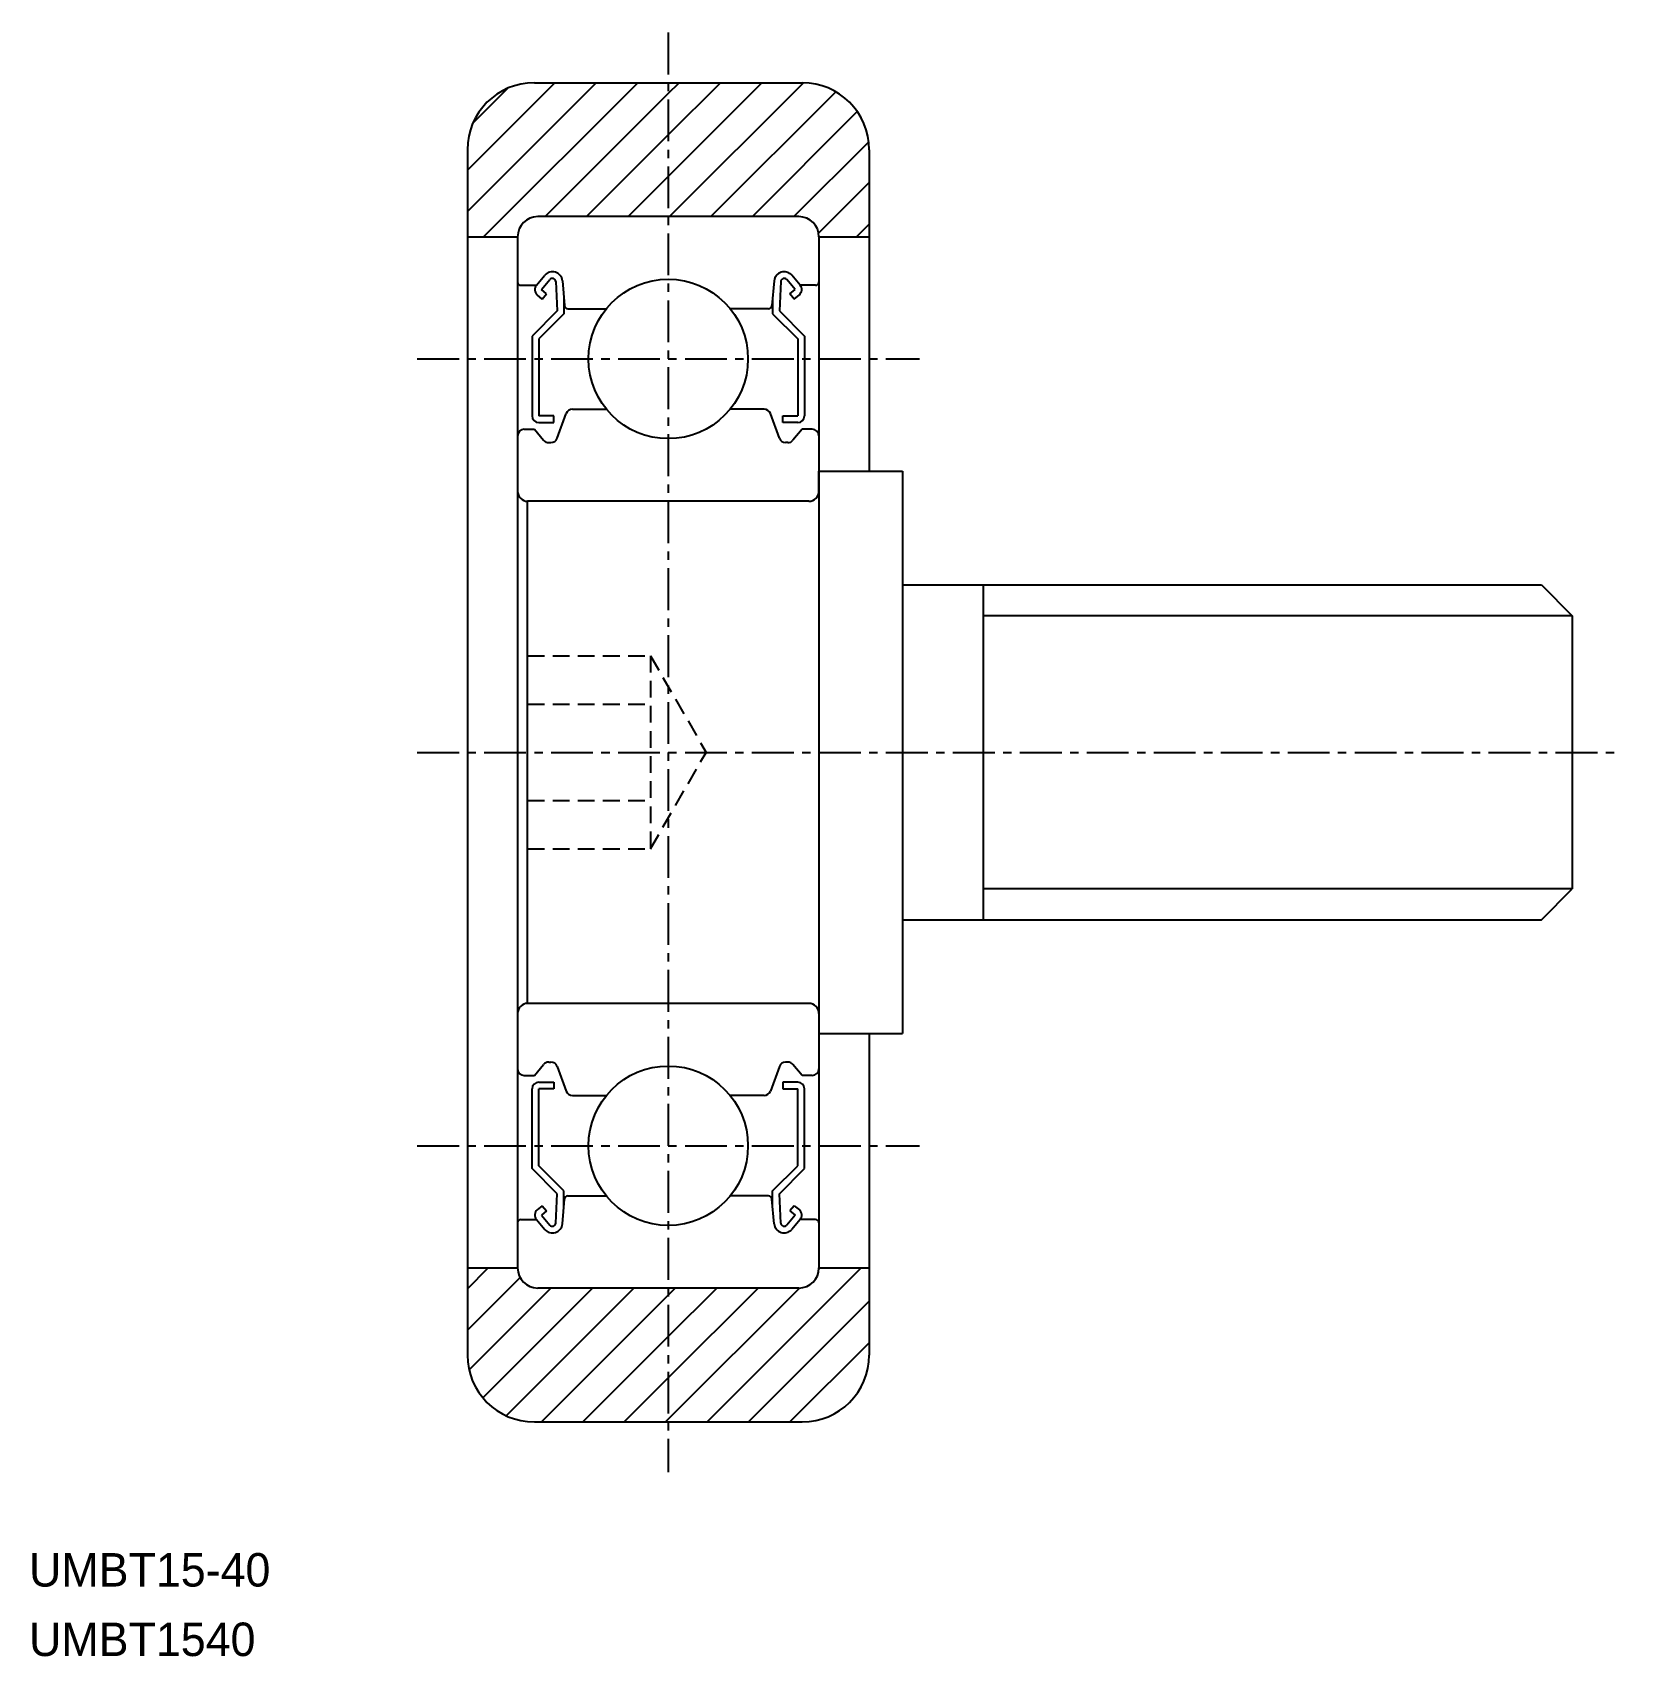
# Model space of a CAD drawing. Extents: x 31.8 to 79.3, y -15.6 to 32.9.
import ezdxf

# ---------------------------------------------------------------- set-up
doc = ezdxf.new("R2010")
doc.units = 0
doc.linetypes.add('CENTER', pattern=[2, 1.25, -0.25, 0.25, -0.25])
doc.linetypes.add('DASHED', pattern=[0.75, 0.5, -0.25])
doc.layers.get('0').update_dxf_attribs({"linetype": 'CONTINUOUS'})
doc.layers.add('CENTER', color=1, linetype='CENTER')

# ---------------------------------------------------------------- blocks, each defined once
blk = doc.blocks.new('*X2')
at = {"color": 0, "linetype": 'CONTINUOUS'}
for p, q in [((44.837, 27.513), (48.686, 31.361)), ((44.837, 28.75), (47.448, 31.361)), ((44.998, 30.149), (46.049, 31.2)), ((45.323, 26.761), (49.923, 31.361)), ((50.837, 28.563), (53.635, 31.361)), ((50.837, 29.8), (52.398, 31.361)), ((50.837, 31.038), (51.16, 31.361)), ((50.873, 27.361), (54.872, 31.361)), ((52.11, 27.361), (55.84, 31.091)), ((47.16, 27.361), (50.837, 31.038)), ((53.348, 27.361), (56.483, 30.497)), ((48.398, 27.361), (50.837, 29.8)), ((54.585, 27.361), (56.822, 29.599)), ((49.635, 27.361), (50.837, 28.563)), ((55.327, 26.866), (56.837, 28.376)), ((56.46, 26.761), (56.837, 27.138)), ((44.837, -4.661), (45.459, -4.039)), ((44.837, -5.898), (46.41, -4.325)), ((51.996, -8.639), (56.596, -4.039)), ((55.336, -4.061), (55.358, -4.039)), ((44.887, -7.085), (47.334, -4.639)), ((45.296, -7.914), (48.571, -4.639)), ((45.995, -8.453), (49.809, -4.639)), ((47.046, -8.639), (50.837, -4.848)), ((50.837, -8.56), (54.759, -4.638)), ((50.837, -7.323), (53.521, -4.639)), ((50.837, -6.085), (52.284, -4.639)), ((50.837, -4.848), (51.046, -4.639)), ((53.233, -8.639), (56.837, -5.035)), ((48.284, -8.639), (50.837, -6.085)), ((54.471, -8.639), (56.837, -6.273)), ((49.521, -8.639), (50.837, -7.323)), ((50.758, -8.639), (50.837, -8.56))]:
    blk.add_line(p, q, dxfattribs=at)

msp = doc.modelspace()

# ---------------------------------------------------------------- linework, layer by layer
at = {"color": 7, "linetype": 'CONTINUOUS'}
for p, q in [((46.837, 31.361), (54.837, 31.361)), ((44.837, 29.361), (44.837, -6.639)), ((56.837, 29.361), (56.837, 19.761)), ((44.837, 26.761), (46.337, 26.761)), ((55.337, 26.761), (56.837, 26.761)), ((56.837, 2.961), (56.837, -6.639)), ((44.837, -4.039), (46.337, -4.039)), ((55.337, -4.039), (56.837, -4.039)), ((46.837, -8.639), (54.837, -8.639))]:
    msp.add_line(p, q, dxfattribs=at)
for p, q in [((54.737, 27.361), (46.937, 27.361)), ((46.337, 26.761), (46.337, -4.039)), ((55.337, 26.761), (55.337, -4.039)), ((46.437, 25.311), (46.897, 25.311)), ((46.897, 25.311), (47.146, 25.609)), ((47.05, 25.182), (47.3, 25.481)), ((47.476, 25.421), (47.52, 24.544)), ((47.675, 25.442), (47.74, 24.703)), ((53.998, 25.442), (53.934, 24.703)), ((54.197, 25.421), (54.154, 24.544)), ((54.624, 25.182), (54.373, 25.481)), ((54.777, 25.311), (54.527, 25.609)), ((55.237, 25.311), (54.777, 25.311)), ((47.075, 24.901), (46.922, 25.029)), ((47.203, 25.054), (47.05, 25.182)), ((47.075, 24.901), (47.203, 25.054)), ((47.72, 24.931), (47.72, 24.461)), ((53.954, 24.931), (53.954, 24.461)), ((54.471, 25.054), (54.624, 25.182)), ((54.599, 24.901), (54.471, 25.054)), ((54.599, 24.901), (54.752, 25.029)), ((47.52, 24.544), (46.77, 23.794)), ((47.72, 24.461), (46.97, 23.711)), ((47.839, 24.611), (48.987, 24.611)), ((53.834, 24.611), (52.686, 24.611)), ((53.954, 24.461), (54.704, 23.711)), ((54.154, 24.544), (54.904, 23.794)), ((46.77, 23.794), (46.77, 21.411)), ((54.904, 23.794), (54.904, 21.411)), ((46.97, 23.711), (46.97, 21.411)), ((54.704, 23.711), (54.704, 21.411)), ((47.42, 21.411), (46.97, 21.411)), ((47.42, 21.211), (47.42, 21.411)), ((47.518, 20.743), (47.787, 21.48)), ((47.975, 21.611), (48.987, 21.611)), ((53.699, 21.611), (52.686, 21.611)), ((54.155, 20.743), (53.886, 21.48)), ((54.254, 21.211), (54.254, 21.411)), ((54.254, 21.411), (54.704, 21.411)), ((46.537, 21.011), (46.837, 21.011)), ((46.837, 21.011), (47.112, 20.683)), ((46.97, 21.211), (47.42, 21.211)), ((54.704, 21.211), (54.254, 21.211)), ((54.837, 21.011), (54.561, 20.683)), ((55.137, 21.011), (54.837, 21.011)), ((47.265, 20.611), (47.331, 20.611)), ((54.408, 20.611), (54.343, 20.611)), ((55.337, 19.161), (55.337, 19.761)), ((55.337, 19.761), (57.837, 19.761)), ((57.837, 19.761), (57.837, 2.961)), ((46.337, 19.061), (46.337, 19.062)), ((46.637, 3.861), (46.637, 18.861)), ((55.037, 18.861), (46.637, 18.861)), ((57.837, 16.361), (76.917, 16.361)), ((60.237, 16.361), (60.237, 6.361)), ((76.917, 16.361), (77.837, 15.441)), ((77.837, 15.441), (77.837, 7.281)), ((76.917, 6.361), (77.837, 7.281)), ((57.837, 6.361), (76.917, 6.361)), ((55.037, 3.861), (46.637, 3.861)), ((55.337, 3.561), (55.337, 2.961)), ((55.337, 2.961), (57.837, 2.961)), ((46.837, 1.711), (47.112, 2.04)), ((47.265, 2.111), (47.331, 2.111)), ((47.518, 1.98), (47.787, 1.243)), ((54.155, 1.98), (53.886, 1.243)), ((54.408, 2.111), (54.343, 2.111)), ((54.837, 1.711), (54.561, 2.04)), ((46.537, 1.711), (46.837, 1.711)), ((46.97, 1.511), (47.42, 1.511)), ((47.42, 1.511), (47.42, 1.311)), ((54.704, 1.511), (54.254, 1.511)), ((54.254, 1.511), (54.254, 1.311)), ((55.137, 1.711), (54.837, 1.711)), ((46.77, -1.072), (46.77, 1.311)), ((47.42, 1.311), (46.97, 1.311)), ((46.97, -0.989), (46.97, 1.311)), ((47.975, 1.111), (48.987, 1.111)), ((53.699, 1.111), (52.686, 1.111)), ((54.254, 1.311), (54.704, 1.311)), ((54.704, -0.989), (54.704, 1.311)), ((54.904, -1.072), (54.904, 1.311)), ((47.52, -1.822), (46.77, -1.072)), ((47.72, -1.739), (46.97, -0.989)), ((53.954, -1.739), (54.704, -0.989)), ((54.154, -1.822), (54.904, -1.072)), ((47.476, -2.699), (47.52, -1.822)), ((47.72, -2.209), (47.72, -1.739)), ((47.839, -1.889), (48.987, -1.889)), ((53.834, -1.889), (52.686, -1.889)), ((53.954, -2.209), (53.954, -1.739)), ((54.197, -2.699), (54.154, -1.822)), ((47.075, -2.179), (46.922, -2.307)), ((47.203, -2.332), (47.05, -2.46)), ((47.075, -2.179), (47.203, -2.332)), ((47.675, -2.719), (47.74, -1.98)), ((53.998, -2.719), (53.934, -1.98)), ((54.599, -2.179), (54.471, -2.332)), ((54.471, -2.332), (54.624, -2.46)), ((54.599, -2.179), (54.752, -2.307)), ((46.437, -2.589), (46.897, -2.589)), ((46.897, -2.589), (47.146, -2.886)), ((47.05, -2.46), (47.3, -2.758)), ((54.624, -2.46), (54.373, -2.758)), ((54.777, -2.589), (54.527, -2.886)), ((55.237, -2.589), (54.777, -2.589)), ((54.737, -4.639), (46.937, -4.639))]:
    msp.add_line(p, q)
at = {"color": 3}
for p, q in [((77.837, 15.441), (60.237, 15.441)), ((77.837, 7.281), (60.237, 7.281))]:
    msp.add_line(p, q, dxfattribs=at)
at = {"color": 3, "linetype": 'DASHED'}
for p, q in [((46.637, 14.248), (50.303, 14.248)), ((50.303, 14.248), (50.303, 8.475)), ((50.303, 14.248), (51.97, 11.361)), ((46.637, 12.805), (50.303, 12.805)), ((50.303, 8.475), (51.97, 11.361)), ((46.637, 9.918), (50.303, 9.918)), ((46.637, 8.475), (50.303, 8.475))]:
    msp.add_line(p, q, dxfattribs=at)
for centre in [(50.837, 23.111), (50.837, -0.389)]:
    msp.add_circle(centre, 2.381)
at = {"color": 7, "linetype": 'CONTINUOUS'}
for centre, start, end in [((46.837, 29.361), 90, 180), ((54.837, 29.361), 0, 90), ((46.837, -6.639), 180, 270), ((54.837, -6.639), 270, 0)]:
    msp.add_arc(centre, 2, start, end, dxfattribs=at)
for centre, radius, start, end in [((46.937, 26.761), 0.6, 90, 180), ((54.737, 26.761), 0.6, 360, 90), ((47.376, 25.416), 0.3, 4.9968, 140.0002), ((54.297, 25.416), 0.3, 39.9998, 175.0032), ((46.437, 25.411), 0.1, 180, 270), ((47.05, 25.183), 0.2, 140.0002, 230.0848), ((47.377, 25.416), 0.1, 2.8198, 140.0033), ((54.297, 25.416), 0.1, 39.9967, 177.1802), ((54.623, 25.183), 0.2, 309.9152, 39.9998), ((55.237, 25.411), 0.1, 270, 0), ((47.839, 24.711), 0.1, 184.9968, 269.9995), ((53.834, 24.711), 0.1, 270.0005, 355.0032), ((46.97, 21.411), 0.2, 180, 270), ((47.975, 21.411), 0.2, 90, 159.9919), ((53.699, 21.411), 0.2, 20.0081, 90), ((54.704, 21.411), 0.2, 270, 0), ((46.537, 20.811), 0.2, 90, 180), ((55.137, 20.811), 0.2, 0, 90), ((47.265, 20.811), 0.2, 219.9962, 270), ((47.331, 20.811), 0.2, 270, 339.9919), ((54.343, 20.811), 0.2, 200.0081, 270), ((54.408, 20.811), 0.2, 270, 320.0038), ((46.637, 19.161), 0.3, 180, 270), ((55.037, 19.161), 0.3, 270, 0), ((46.637, 3.561), 0.3, 90, 180), ((55.037, 3.561), 0.3, 0, 90), ((47.265, 1.911), 0.2, 90, 140.0038), ((47.331, 1.911), 0.2, 20.0081, 90), ((54.343, 1.911), 0.2, 90, 159.9919), ((54.408, 1.911), 0.2, 39.9962, 90), ((46.537, 1.911), 0.2, 180, 270), ((46.97, 1.311), 0.2, 90, 180), ((54.704, 1.311), 0.2, 0, 90), ((55.137, 1.911), 0.2, 270, 0), ((47.975, 1.311), 0.2, 200.0081, 270), ((53.699, 1.311), 0.2, 270, 339.9919), ((47.839, -1.989), 0.1, 90.0005, 175.0032), ((53.834, -1.989), 0.1, 4.9968, 89.9995), ((47.05, -2.46), 0.2, 129.9152, 219.9998), ((54.623, -2.46), 0.2, 320.0002, 50.0848), ((46.437, -2.689), 0.1, 90, 180), ((47.376, -2.693), 0.3, 219.9998, 355.0032), ((47.377, -2.694), 0.1, 219.9967, 357.1802), ((54.297, -2.693), 0.3, 184.9968, 320.0002), ((54.297, -2.694), 0.1, 182.8198, 320.0033), ((55.237, -2.689), 0.1, 0, 90), ((46.937, -4.039), 0.6, 180, 270), ((54.737, -4.039), 0.6, 270, 0)]:
    msp.add_arc(centre, radius, start, end)
at = {"layer": 'CENTER', "color": 1, "linetype": 'CENTER'}
for p, q in [((50.837, 32.861), (50.837, -10.139)), ((43.337, 23.111), (58.337, 23.111)), ((43.337, -0.389), (58.337, -0.389))]:
    msp.add_line(p, q, dxfattribs=at)
at = {"layer": 'CENTER'}
msp.add_line((43.337, 11.361), (79.337, 11.361), dxfattribs=at)

# ---------------------------------------------------------------- block references
at = {"color": 7, "linetype": 'CONTINUOUS'}
msp.add_blockref('*X2', (0, 0), dxfattribs=at)

# ---------------------------------------------------------------- texts
for s, p in [('UMBT15-40', (31.745, -13.555)), ('UMBT1540', (31.745, -15.63))]:
    msp.add_text(s, height=1, dxfattribs=at).set_placement(p)

doc.saveas('drawing.dxf')
